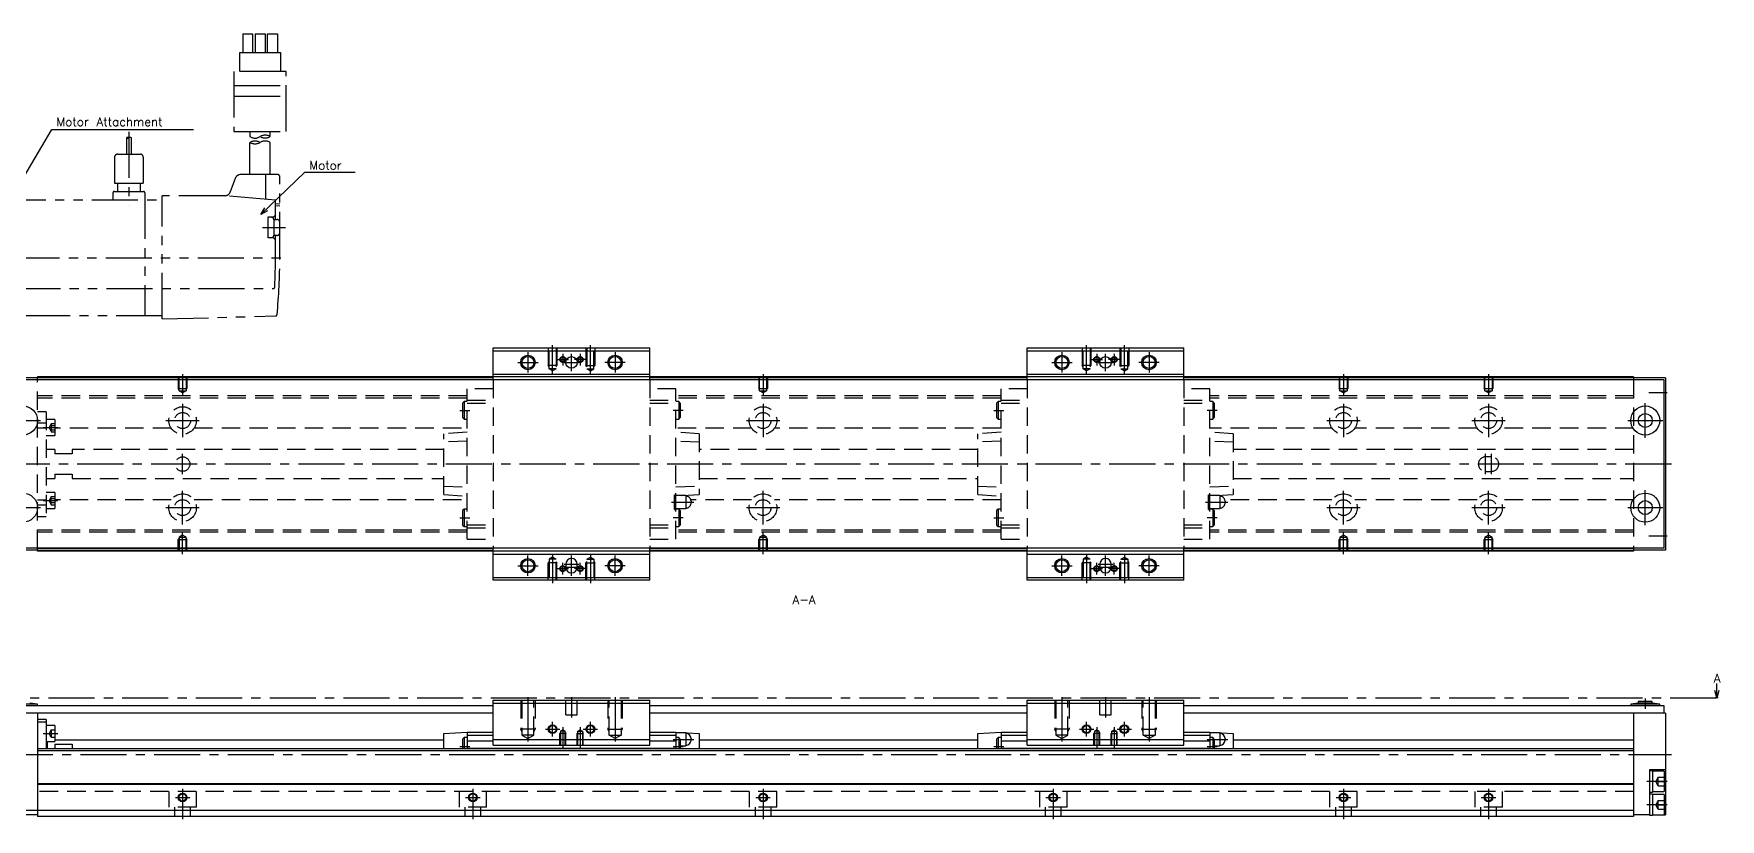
# Model space of a CAD drawing. Extents: x -2 to 875, y -8 to 279.
# Drawn here: x 293 to 875, y 9 to 279 of the extents above; entities that cross this region are included whole.
import ezdxf

# ---------------------------------------------------------------- set-up
doc = ezdxf.new("R2010")
doc.units = 0
doc.header["$LTSCALE"] = 0.5
for name, pattern in [('CENTER', [50.8, 31.75, -6.35, 6.35, -6.35]), ('DASHED', [19.05, 12.7, -6.35]), ('PHANTOM', [63.5, 31.75, -6.35, 6.35, -6.35, 6.35, -6.35])]:
    doc.linetypes.add(name, pattern=pattern)
for name, color, linetype in [('MSM_CENTER', 1, 'CENTER'), ('MSM_CONTINUOUS', 7, 'CONTINUOUS'), ('MSM_DASHED', 4, 'DASHED'), ('MSM_IMAGINARY', 6, 'PHANTOM'), ('MSM_NARROW', 5, 'CONTINUOUS'), ('MSM_PART_NUMBER', 7, 'CONTINUOUS')]:
    doc.layers.add(name, color=color, linetype=linetype)
doc.styles.get("Standard").update_dxf_attribs({"font": 'txt.shx', "height": 3, "bigfont": 'bigfont.shx'})

msp = doc.modelspace()

# ---------------------------------------------------------------- linework, layer by layer
at = {"layer": 'MSM_CENTER'}
for p, q in [((463.76, 169.8), (463.76, 162.8)), ((472.26, 162.39), (472.26, 172.3)), ((475.76, 169.3), (475.76, 165.3)), ((478.76, 163.3), (478.76, 169.3)), ((481.76, 169.3), (481.76, 165.3)), ((485.26, 162.39), (485.26, 172.3)), ((493.76, 169.8), (493.76, 162.8)), ((647.76, 169.8), (647.76, 162.8)), ((656.26, 162.39), (656.26, 172.3)), ((659.76, 169.3), (659.76, 165.3)), ((662.76, 163.3), (662.76, 169.3)), ((665.76, 169.3), (665.76, 165.3)), ((669.26, 162.39), (669.26, 172.3)), ((677.76, 169.8), (677.76, 162.8)), ((460.26, 166.3), (467.26, 166.3)), ((473.76, 167.3), (477.76, 167.3)), ((476.26, 166.3), (481.26, 166.3)), ((483.76, 167.3), (479.76, 167.3)), ((497.26, 166.3), (490.26, 166.3)), ((644.26, 166.3), (651.26, 166.3)), ((657.76, 167.3), (661.76, 167.3)), ((660.26, 166.3), (665.26, 166.3)), ((667.76, 167.3), (663.76, 167.3)), ((681.26, 166.3), (674.26, 166.3)), ((344.76, 162.3), (344.76, 154.79)), ((544.76, 162.3), (544.76, 154.79)), ((744.76, 162.3), (744.76, 154.79)), ((794.76, 162.3), (794.76, 154.79)), ((344.76, 152.05), (344.76, 140.55)), ((544.76, 152.05), (544.76, 140.55)), ((744.76, 152.05), (744.76, 140.55)), ((794.76, 152.05), (794.76, 140.55)), ((848.76, 140.3), (848.76, 152.3)), ((850.01, 156), (856.26, 156)), ((283.76, 146.3), (295.76, 146.3)), ((339.01, 146.3), (350.51, 146.3)), ((440.26, 149.8), (443.76, 149.8)), ((517.26, 149.8), (513.76, 149.8)), ((539.01, 146.3), (550.51, 146.3)), ((624.26, 149.8), (627.76, 149.8)), ((701.26, 149.8), (697.76, 149.8)), ((739.01, 146.3), (750.51, 146.3)), ((789.01, 146.3), (800.51, 146.3)), ((842.76, 146.3), (854.76, 146.3)), ((296.76, 143.85), (301.76, 143.85)), ((344.76, 127.8), (344.76, 134.8)), ((793.76, 127.8), (793.76, 134.8)), ((795.76, 127.8), (795.76, 134.8)), ((857.76, 131.3), (256.26, 131.3)), ((344.76, 110.55), (344.76, 122.05)), ((544.76, 110.55), (544.76, 122.05)), ((744.76, 110.55), (744.76, 122.05)), ((794.76, 110.55), (794.76, 122.05)), ((848.76, 110.3), (848.76, 122.3)), ((283.76, 116.3), (295.76, 116.3)), ((296.76, 118.74), (301.76, 118.74)), ((339.01, 116.3), (350.51, 116.3)), ((513.26, 118.2), (520.96, 118.2)), ((539.01, 116.3), (550.51, 116.3)), ((697.26, 118.2), (704.96, 118.2)), ((739.01, 116.3), (750.51, 116.3)), ((789.01, 116.3), (800.51, 116.3)), ((842.76, 116.3), (854.76, 116.3)), ((440.26, 112.8), (443.76, 112.8)), ((517.26, 112.8), (513.76, 112.8)), ((624.26, 112.8), (627.76, 112.8)), ((701.26, 112.8), (697.76, 112.8)), ((344.76, 100.3), (344.76, 107.81)), ((544.76, 100.3), (544.76, 107.81)), ((744.76, 100.3), (744.76, 107.81)), ((794.76, 100.3), (794.76, 107.81)), ((850.01, 106.6), (856.26, 106.6)), ((463.76, 92.8), (463.76, 99.8)), ((472.26, 100.21), (472.26, 90.3)), ((478.76, 92.8), (478.76, 99.8)), ((485.26, 100.21), (485.26, 90.3)), ((493.76, 92.8), (493.76, 99.8)), ((647.76, 92.8), (647.76, 99.8)), ((656.26, 100.21), (656.26, 90.3)), ((662.76, 92.8), (662.76, 99.8)), ((669.26, 100.21), (669.26, 90.3)), ((677.76, 92.8), (677.76, 99.8)), ((460.26, 96.3), (467.26, 96.3)), ((473.76, 95.3), (477.76, 95.3)), ((475.76, 93.3), (475.76, 97.3)), ((476.26, 96.8), (481.26, 96.8)), ((476.26, 95.8), (481.26, 95.8)), ((483.76, 95.3), (479.76, 95.3)), ((481.76, 93.3), (481.76, 97.3)), ((497.26, 96.3), (490.26, 96.3)), ((644.26, 96.3), (651.26, 96.3)), ((657.76, 95.3), (661.76, 95.3)), ((659.76, 93.3), (659.76, 97.3)), ((660.26, 96.8), (665.26, 96.8)), ((660.26, 95.8), (665.26, 95.8)), ((667.76, 95.3), (663.76, 95.3)), ((665.76, 93.3), (665.76, 97.3)), ((681.26, 96.3), (674.26, 96.3)), ((247.76, 50.8), (873.42, 50.8)), ((463.76, 51), (463.76, 35.81)), ((478.76, 51), (478.76, 44)), ((493.76, 51), (493.76, 35.81)), ((647.76, 51), (647.76, 35.81)), ((662.76, 51), (662.76, 44)), ((677.76, 51), (677.76, 35.81)), ((848.76, 50.6), (848.76, 47)), ((472.26, 37.5), (472.26, 42.5)), ((475.76, 40.76), (475.76, 33.5)), ((481.76, 40.76), (481.76, 33.5)), ((485.26, 37.5), (485.26, 42.5)), ((656.26, 37.5), (656.26, 42.5)), ((659.76, 40.76), (659.76, 33.5)), ((665.76, 40.76), (665.76, 33.5)), ((669.26, 37.5), (669.26, 42.5)), ((296.76, 38.55), (301.76, 38.55)), ((469.76, 40), (474.76, 40)), ((482.76, 40), (487.76, 40)), ((513.76, 36.5), (520.96, 36.5)), ((653.76, 40), (658.76, 40)), ((666.76, 40), (671.76, 40)), ((697.76, 36.5), (704.96, 36.5)), ((258.76, 31.3), (857.76, 31.3)), ((440.26, 34.1), (443.76, 34.1)), ((513.76, 34.1), (517.26, 34.1)), ((624.26, 34.1), (627.76, 34.1)), ((697.76, 34.1), (701.26, 34.1)), ((344.76, 19.5), (344.76, 9)), ((444.76, 19.5), (444.76, 9)), ((544.76, 19.5), (544.76, 9)), ((644.76, 19.5), (644.76, 9)), ((744.76, 19.5), (744.76, 9)), ((794.76, 19.5), (794.76, 9)), ((856.26, 22), (849.26, 22)), ((342.26, 16.5), (347.26, 16.5)), ((442.26, 16.5), (447.26, 16.5)), ((542.26, 16.5), (547.26, 16.5)), ((642.26, 16.5), (647.26, 16.5)), ((742.26, 16.5), (747.26, 16.5)), ((792.26, 16.5), (797.26, 16.5)), ((856.26, 14), (849.26, 14))]:
    msp.add_line(p, q, dxfattribs=at)
at = {"layer": 'MSM_CONTINUOUS'}
for p, q in [((451.76, 171.3), (505.76, 171.3)), ((451.76, 160.3), (451.76, 171.3)), ((451.76, 170.3), (505.76, 170.3)), ((505.76, 160.3), (505.76, 171.3)), ((635.76, 171.3), (689.76, 171.3)), ((635.76, 160.3), (635.76, 171.3)), ((635.76, 170.3), (689.76, 170.3)), ((689.76, 160.3), (689.76, 171.3)), ((294.76, 161), (279.76, 161)), ((855.26, 160.3), (283.26, 160.3)), ((294.76, 160.3), (294.76, 161.3)), ((844.76, 161.3), (294.76, 161.3)), ((451.76, 161.1), (294.76, 161.1)), ((451.76, 160.4), (294.76, 160.4)), ((451.76, 162.3), (505.76, 162.3)), ((635.76, 161.1), (505.76, 161.1)), ((635.76, 160.4), (505.76, 160.4)), ((635.76, 162.3), (689.76, 162.3)), ((844.76, 161.1), (689.76, 161.1)), ((844.76, 160.4), (689.76, 160.4)), ((844.76, 161.3), (844.76, 160.3)), ((855.76, 161), (844.76, 161)), ((855.26, 102.3), (855.26, 160.3)), ((855.76, 161), (855.76, 101.6)), ((294.76, 101.6), (279.76, 101.6)), ((855.26, 102.3), (283.26, 102.3)), ((294.76, 101.3), (294.76, 102.3)), ((451.76, 102.2), (294.76, 102.2)), ((451.76, 101.5), (294.76, 101.5)), ((844.76, 101.3), (294.76, 101.3)), ((451.76, 91.3), (451.76, 102.3)), ((451.76, 100.3), (505.76, 100.3)), ((505.76, 91.3), (505.76, 102.3)), ((635.76, 102.2), (505.76, 102.2)), ((635.76, 101.5), (505.76, 101.5)), ((635.76, 91.3), (635.76, 102.3)), ((635.76, 100.3), (689.76, 100.3)), ((689.76, 91.3), (689.76, 102.3)), ((844.76, 102.2), (689.76, 102.2)), ((844.76, 101.5), (689.76, 101.5)), ((844.76, 102.3), (844.76, 101.3)), ((855.76, 101.6), (844.76, 101.6)), ((476.76, 96.8), (476.76, 95.8)), ((480.76, 95.8), (480.76, 96.8)), ((660.76, 96.8), (660.76, 95.8)), ((664.76, 95.8), (664.76, 96.8)), ((451.76, 92.3), (505.76, 92.3)), ((505.76, 91.3), (451.76, 91.3)), ((635.76, 92.3), (689.76, 92.3)), ((689.76, 91.3), (635.76, 91.3)), ((873.42, 50.8), (872.75, 53.3)), ((873.42, 50.8), (873.42, 55.8)), ((874.09, 53.3), (873.42, 50.8)), ((451.76, 48), (283.26, 48)), ((294.76, 48.6), (284.76, 48.6)), ((294.76, 48.6), (292.16, 49)), ((294.76, 48), (294.76, 48.6)), ((451.76, 34.5), (451.76, 50)), ((451.76, 50), (505.76, 50)), ((451.76, 49), (505.76, 49)), ((505.76, 34.5), (505.76, 50)), ((635.76, 48), (505.76, 48)), ((635.76, 34.5), (635.76, 50)), ((635.76, 50), (689.76, 50)), ((635.76, 49), (689.76, 49)), ((689.76, 34.5), (689.76, 50)), ((855.26, 48), (689.76, 48)), ((846.36, 49), (843.76, 48.6)), ((843.76, 48.6), (843.76, 48)), ((853.76, 48.6), (843.76, 48.6)), ((846.36, 49.6), (846.36, 49)), ((851.16, 49.6), (846.36, 49.6)), ((851.16, 49), (846.36, 49)), ((851.16, 49), (851.16, 49.6)), ((853.76, 48.6), (851.16, 49)), ((853.76, 48), (853.76, 48.6)), ((855.26, 45.5), (855.26, 48)), ((873.92, 50.8), (872.92, 50.8)), ((451.76, 45.5), (282.76, 45.5)), ((294.76, 45.5), (294.76, 10)), ((297.76, 43.3), (294.76, 43.3)), ((297.76, 42.45), (294.76, 42.45)), ((297.76, 43.3), (297.76, 33.2)), ((300.76, 41.3), (297.76, 41.3)), ((300.76, 41.3), (300.76, 35.8)), ((635.76, 45.5), (505.76, 45.5)), ((855.76, 45.5), (689.76, 45.5)), ((844.76, 45.5), (844.76, 10)), ((855.76, 45.5), (855.76, 10.5)), ((297.76, 35.8), (300.76, 35.8)), ((298.26, 33.2), (298.26, 35.8)), ((300.76, 36.3), (434.76, 36.3)), ((300.76, 34.87), (306.76, 34.87)), ((300.76, 34.87), (300.76, 33.2)), ((306.76, 34.87), (306.76, 33.2)), ((434.76, 38.5), (442.76, 39)), ((434.76, 33.2), (434.76, 38.5)), ((441.76, 37.1), (441.26, 36.6)), ((441.26, 36.6), (441.26, 33.2)), ((442.76, 37.1), (441.76, 37.1)), ((441.76, 37.1), (441.76, 33.2)), ((442.76, 39), (451.76, 39)), ((442.76, 39), (442.76, 33.2)), ((442.76, 38), (451.76, 38)), ((442.76, 36), (451.76, 36)), ((451.76, 36.5), (505.76, 36.5)), ((505.76, 39), (514.76, 39)), ((505.76, 38), (514.76, 38)), ((505.76, 36), (514.76, 36)), ((514.76, 39), (522.76, 38.5)), ((514.76, 39), (514.76, 33.2)), ((518.21, 38.75), (514.76, 38.75)), ((515.76, 37.1), (514.76, 37.1)), ((516.26, 36.6), (515.76, 37.1)), ((515.76, 37.1), (515.76, 33.2)), ((516.26, 36.6), (516.26, 33.2)), ((518.21, 38.75), (518.21, 34.25)), ((519.96, 36.8), (519.96, 36.2)), ((522.76, 38.5), (522.76, 33.2)), ((522.76, 36.3), (618.76, 36.3)), ((618.76, 38.5), (626.76, 39)), ((618.76, 33.2), (618.76, 38.5)), ((625.76, 37.1), (625.26, 36.6)), ((625.26, 36.6), (625.26, 33.2)), ((626.76, 37.1), (625.76, 37.1)), ((625.76, 37.1), (625.76, 33.2)), ((626.76, 39), (635.76, 39)), ((626.76, 39), (626.76, 33.2)), ((626.76, 38), (635.76, 38)), ((626.76, 36), (635.76, 36)), ((635.76, 36.5), (689.76, 36.5)), ((689.76, 39), (698.76, 39)), ((689.76, 38), (698.76, 38)), ((689.76, 36), (698.76, 36)), ((698.76, 39), (706.76, 38.5)), ((698.76, 39), (698.76, 33.2)), ((702.21, 38.75), (698.76, 38.75)), ((699.76, 37.1), (698.76, 37.1)), ((700.26, 36.6), (699.76, 37.1)), ((699.76, 37.1), (699.76, 33.2)), ((700.26, 36.6), (700.26, 33.2)), ((702.21, 38.75), (702.21, 34.25)), ((703.96, 36.8), (703.96, 36.2)), ((706.76, 38.5), (706.76, 33.2)), ((706.76, 36.3), (844.76, 36.3)), ((844.76, 33.2), (294.76, 33.2)), ((844.76, 32.5), (294.76, 32.5)), ((442.76, 33.5), (514.76, 33.5)), ((451.76, 34.5), (505.76, 34.5)), ((516.26, 34.25), (518.21, 34.25)), ((626.76, 33.5), (698.76, 33.5)), ((635.76, 34.5), (689.76, 34.5)), ((700.26, 34.25), (702.21, 34.25)), ((855.76, 26), (850.26, 26)), ((850.26, 26), (850.26, 10.35)), ((851.26, 25.65), (850.26, 25.65)), ((851.26, 25.65), (851.26, 18.35)), ((855.26, 25.5), (851.26, 25.5)), ((855.26, 25.5), (855.26, 18.5)), ((844.76, 21.2), (294.76, 21.2)), ((844.76, 21), (294.76, 21)), ((850.26, 18.35), (851.26, 18.35)), ((851.26, 17.65), (850.26, 17.65)), ((851.26, 18.5), (855.26, 18.5)), ((851.26, 17.65), (851.26, 10.35)), ((855.26, 17.5), (851.26, 17.5)), ((855.26, 17.5), (855.26, 10.5)), ((844.76, 12), (285.26, 12)), ((294.76, 10.5), (285.26, 10.5)), ((844.76, 10), (294.76, 10)), ((850.26, 10.5), (844.76, 10.5)), ((850.26, 10.35), (851.26, 10.35)), ((851.26, 10.5), (855.76, 10.5))]:
    msp.add_line(p, q, dxfattribs=at)
for centre, radius in [((463.76, 166.3), 2.07), ((478.76, 166.3), 2), ((493.76, 166.3), 2.07), ((647.76, 166.3), 2.07), ((662.76, 166.3), 2), ((677.76, 166.3), 2.07), ((289.76, 146.3), 5), ((848.76, 146.3), 5), ((848.76, 146.3), 2.4), ((289.76, 116.3), 5), ((848.76, 116.3), 5), ((848.76, 116.3), 2.4), ((463.76, 96.3), 2.07), ((493.76, 96.3), 2.07), ((647.76, 96.3), 2.07), ((677.76, 96.3), 2.07), ((472.26, 40), 1.23), ((485.26, 40), 1.23), ((656.26, 40), 1.23), ((669.26, 40), 1.23), ((344.76, 16.5), 1.23), ((444.76, 16.5), 1.23), ((544.76, 16.5), 1.23), ((644.76, 16.5), 1.23), ((744.76, 16.5), 1.23), ((794.76, 16.5), 1.23)]:
    msp.add_circle(centre, radius, dxfattribs=at)
for centre, radius, start, end in [((478.76, 96.8), 2, 0, 180), ((662.76, 96.8), 2, 0, 180), ((478.76, 95.8), 2, 180, 0), ((662.76, 95.8), 2, 180, 0), ((518.21, 36.8), 1.75, 0, 90), ((518.21, 36.2), 1.75, 270, 0), ((702.21, 36.8), 1.75, 0, 90), ((702.21, 36.2), 1.75, 270, 0)]:
    msp.add_arc(centre, radius, start, end, dxfattribs=at)
at = {"layer": 'MSM_DASHED'}
for p, q in [((470.76, 171.3), (470.76, 165.3)), ((471.03, 164.1), (471.03, 171.3)), ((473.49, 171.3), (473.49, 164.1)), ((473.76, 171.3), (473.76, 165.3)), ((483.76, 171.3), (483.76, 165.3)), ((484.03, 171.3), (484.03, 164.1)), ((486.49, 164.1), (486.49, 171.3)), ((486.76, 171.3), (486.76, 165.3)), ((654.76, 171.3), (654.76, 165.3)), ((655.03, 164.1), (655.03, 171.3)), ((657.49, 171.3), (657.49, 164.1)), ((657.76, 171.3), (657.76, 165.3)), ((667.76, 171.3), (667.76, 165.3)), ((668.03, 171.3), (668.03, 164.1)), ((670.49, 164.1), (670.49, 171.3)), ((670.76, 171.3), (670.76, 165.3)), ((473.76, 165.3), (470.76, 165.3)), ((471.03, 164.83), (470.76, 165.3)), ((473.49, 164.1), (471.03, 164.1)), ((472.26, 163.39), (471.03, 164.1)), ((473.49, 164.1), (472.26, 163.39)), ((473.49, 164.83), (473.76, 165.3)), ((483.76, 165.3), (486.76, 165.3)), ((484.03, 164.83), (483.76, 165.3)), ((484.03, 164.1), (486.49, 164.1)), ((484.03, 164.1), (485.26, 163.39)), ((485.26, 163.39), (486.49, 164.1)), ((486.49, 164.83), (486.76, 165.3)), ((657.76, 165.3), (654.76, 165.3)), ((655.03, 164.83), (654.76, 165.3)), ((657.49, 164.1), (655.03, 164.1)), ((656.26, 163.39), (655.03, 164.1)), ((657.49, 164.1), (656.26, 163.39)), ((657.49, 164.83), (657.76, 165.3)), ((667.76, 165.3), (670.76, 165.3)), ((668.03, 164.83), (667.76, 165.3)), ((668.03, 164.1), (670.49, 164.1)), ((668.03, 164.1), (669.26, 163.39)), ((669.26, 163.39), (670.49, 164.1)), ((670.49, 164.83), (670.76, 165.3)), ((294.76, 102.3), (294.76, 160.3)), ((343.26, 161.3), (343.26, 157.3)), ((343.53, 156.83), (343.26, 157.3)), ((343.26, 157.3), (346.26, 157.3)), ((343.53, 156.5), (343.53, 161.3)), ((345.99, 161.3), (345.99, 156.5)), ((345.99, 156.83), (346.26, 157.3)), ((346.26, 161.3), (346.26, 157.3)), ((451.76, 157.2), (442.76, 157.2)), ((442.76, 105.4), (442.76, 157.2)), ((451.76, 160.3), (451.76, 102.3)), ((505.76, 160.3), (505.76, 102.3)), ((514.76, 157.2), (505.76, 157.2)), ((514.76, 105.4), (514.76, 157.2)), ((543.26, 161.3), (543.26, 157.3)), ((543.53, 156.83), (543.26, 157.3)), ((543.26, 157.3), (546.26, 157.3)), ((543.53, 156.5), (543.53, 161.3)), ((545.99, 161.3), (545.99, 156.5)), ((545.99, 156.83), (546.26, 157.3)), ((546.26, 161.3), (546.26, 157.3)), ((635.76, 157.2), (626.76, 157.2)), ((626.76, 105.4), (626.76, 157.2)), ((635.76, 160.3), (635.76, 102.3)), ((689.76, 160.3), (689.76, 102.3)), ((698.76, 157.2), (689.76, 157.2)), ((698.76, 105.4), (698.76, 157.2)), ((743.26, 161.3), (743.26, 157.3)), ((743.53, 156.83), (743.26, 157.3)), ((743.26, 157.3), (746.26, 157.3)), ((743.53, 156.5), (743.53, 161.3)), ((745.99, 161.3), (745.99, 156.5)), ((745.99, 156.83), (746.26, 157.3)), ((746.26, 161.3), (746.26, 157.3)), ((793.26, 161.3), (793.26, 157.3)), ((793.53, 156.83), (793.26, 157.3)), ((793.26, 157.3), (796.26, 157.3)), ((793.53, 156.5), (793.53, 161.3)), ((795.99, 161.3), (795.99, 156.5)), ((795.99, 156.83), (796.26, 157.3)), ((796.26, 161.3), (796.26, 157.3)), ((844.76, 160.3), (844.76, 102.3)), ((442.76, 154.75), (294.76, 154.75)), ((442.76, 154.05), (294.76, 154.05)), ((343.53, 156.5), (345.99, 156.5)), ((344.76, 155.79), (343.53, 156.5)), ((345.99, 156.5), (344.76, 155.79)), ((441.76, 152.8), (441.26, 152.3)), ((441.26, 152.3), (441.26, 147.3)), ((441.76, 152.8), (441.76, 146.8)), ((442.76, 152.8), (441.76, 152.8)), ((442.76, 153.25), (451.76, 153.25)), ((442.76, 152.25), (451.76, 152.25)), ((505.76, 153.25), (514.76, 153.25)), ((505.76, 152.25), (514.76, 152.25)), ((626.76, 154.75), (514.76, 154.75)), ((626.76, 154.05), (514.76, 154.05)), ((515.76, 152.8), (514.76, 152.8)), ((515.76, 152.8), (515.76, 146.8)), ((516.26, 152.3), (515.76, 152.8)), ((516.26, 152.3), (516.26, 147.3)), ((543.53, 156.5), (545.99, 156.5)), ((544.76, 155.79), (543.53, 156.5)), ((545.99, 156.5), (544.76, 155.79)), ((625.76, 152.8), (625.26, 152.3)), ((625.26, 152.3), (625.26, 147.3)), ((625.76, 152.8), (625.76, 146.8)), ((626.76, 152.8), (625.76, 152.8)), ((626.76, 153.25), (635.76, 153.25)), ((626.76, 152.25), (635.76, 152.25)), ((689.76, 153.25), (698.76, 153.25)), ((689.76, 152.25), (698.76, 152.25)), ((844.76, 154.75), (698.76, 154.75)), ((844.76, 154.05), (698.76, 154.05)), ((699.76, 152.8), (698.76, 152.8)), ((699.76, 152.8), (699.76, 146.8)), ((700.26, 152.3), (699.76, 152.8)), ((700.26, 152.3), (700.26, 147.3)), ((743.53, 156.5), (745.99, 156.5)), ((744.76, 155.79), (743.53, 156.5)), ((745.99, 156.5), (744.76, 155.79)), ((793.53, 156.5), (795.99, 156.5)), ((794.76, 155.79), (793.53, 156.5)), ((795.99, 156.5), (794.76, 155.79)), ((297.76, 149.3), (294.76, 149.3)), ((297.76, 145.43), (294.76, 145.43)), ((297.76, 149.3), (297.76, 113.3)), ((300.76, 146.6), (297.76, 146.6)), ((299.46, 145.3), (300.76, 145.3)), ((299.46, 145.3), (299.46, 142.41)), ((300.76, 146.6), (300.76, 141.1)), ((441.26, 147.3), (441.76, 146.8)), ((441.76, 146.8), (442.76, 146.8)), ((514.76, 146.8), (515.76, 146.8)), ((515.76, 146.8), (516.26, 147.3)), ((625.26, 147.3), (625.76, 146.8)), ((625.76, 146.8), (626.76, 146.8)), ((698.76, 146.8), (699.76, 146.8)), ((699.76, 146.8), (700.26, 147.3)), ((297.76, 143.68), (294.76, 143.68)), ((297.76, 141.1), (300.76, 141.1)), ((299.46, 145.1), (298.74, 143.85)), ((299.46, 142.6), (298.74, 143.85)), ((299.46, 144.58), (300.76, 144.58)), ((299.46, 143.13), (300.76, 143.13)), ((299.46, 142.41), (300.76, 142.41)), ((340.81, 143.66), (300.76, 143.66)), ((440.81, 143.66), (348.71, 143.66)), ((442.76, 142.3), (434.76, 141.77)), ((434.76, 120.83), (434.76, 141.77)), ((540.81, 143.66), (514.76, 143.66)), ((522.76, 141.77), (514.76, 142.3)), ((522.76, 141.77), (522.76, 120.83)), ((626.76, 143.66), (548.71, 143.66)), ((626.76, 142.3), (618.76, 141.77)), ((618.76, 120.83), (618.76, 141.77)), ((740.81, 143.66), (698.76, 143.66)), ((706.76, 141.77), (698.76, 142.3)), ((706.76, 141.77), (706.76, 120.83)), ((790.81, 143.66), (748.71, 143.66)), ((844.76, 143.66), (798.71, 143.66)), ((300.76, 136.3), (297.76, 136.3)), ((300.76, 136.3), (300.76, 134.8)), ((306.76, 134.8), (300.76, 134.8)), ((306.76, 136.3), (306.76, 134.8)), ((434.76, 136.3), (306.76, 136.3)), ((442.76, 139.16), (434.76, 138.9)), ((522.76, 138.9), (514.76, 139.16)), ((618.76, 136.3), (522.76, 136.3)), ((626.76, 139.16), (618.76, 138.9)), ((706.76, 138.9), (698.76, 139.16)), ((844.76, 136.3), (706.76, 136.3)), ((795.76, 133.8), (793.76, 133.8)), ((793.76, 128.8), (795.76, 128.8)), ((297.76, 126.3), (300.76, 126.3)), ((300.76, 127.8), (306.76, 127.8)), ((300.76, 127.8), (300.76, 126.3)), ((306.76, 127.8), (306.76, 126.3)), ((306.76, 126.3), (434.76, 126.3)), ((434.76, 123.7), (442.76, 123.44)), ((514.76, 123.44), (522.76, 123.7)), ((522.76, 126.3), (618.76, 126.3)), ((618.76, 123.7), (626.76, 123.44)), ((698.76, 123.44), (706.76, 123.7)), ((706.76, 126.3), (844.76, 126.3)), ((297.76, 118.92), (294.76, 118.92)), ((297.76, 117.17), (294.76, 117.17)), ((300.76, 121.49), (297.76, 121.49)), ((299.46, 119.99), (298.74, 118.74)), ((299.46, 117.49), (298.74, 118.74)), ((299.46, 120.19), (300.76, 120.19)), ((299.46, 117.3), (299.46, 120.19)), ((299.46, 119.47), (300.76, 119.47)), ((299.46, 118.02), (300.76, 118.02)), ((299.46, 117.3), (300.76, 117.3)), ((300.76, 121.49), (300.76, 115.99)), ((340.81, 118.94), (300.76, 118.94)), ((440.81, 118.94), (348.71, 118.94)), ((434.76, 120.83), (442.76, 120.3)), ((514.26, 120.7), (514.76, 120.7)), ((514.26, 115.7), (514.26, 120.7)), ((514.76, 119.7), (514.26, 119.7)), ((514.26, 116.7), (514.76, 116.7)), ((518.21, 120.45), (514.76, 120.45)), ((517.02, 120.45), (522.76, 120.83)), ((518.21, 120.45), (518.21, 115.95)), ((540.81, 118.94), (519.9, 118.94)), ((519.96, 118.5), (519.96, 117.9)), ((626.76, 118.94), (548.71, 118.94)), ((618.76, 120.83), (626.76, 120.3)), ((698.26, 120.7), (698.76, 120.7)), ((698.26, 115.7), (698.26, 120.7)), ((698.76, 119.7), (698.26, 119.7)), ((698.26, 116.7), (698.76, 116.7)), ((702.21, 120.45), (698.76, 120.45)), ((701.02, 120.45), (706.76, 120.83)), ((702.21, 120.45), (702.21, 115.95)), ((740.81, 118.94), (703.9, 118.94)), ((703.96, 118.5), (703.96, 117.9)), ((790.81, 118.94), (748.71, 118.94)), ((844.76, 118.94), (798.71, 118.94)), ((294.76, 113.3), (297.76, 113.3)), ((297.76, 115.99), (300.76, 115.99)), ((441.76, 115.8), (441.26, 115.3)), ((441.26, 115.3), (441.26, 110.3)), ((442.76, 115.8), (441.76, 115.8)), ((441.76, 115.8), (441.76, 109.8)), ((514.26, 115.7), (514.76, 115.7)), ((514.76, 115.95), (518.21, 115.95)), ((515.76, 115.8), (514.76, 115.8)), ((516.26, 115.3), (515.76, 115.8)), ((515.76, 115.8), (515.76, 109.8)), ((516.26, 115.3), (516.26, 110.3)), ((625.76, 115.8), (625.26, 115.3)), ((625.26, 115.3), (625.26, 110.3)), ((626.76, 115.8), (625.76, 115.8)), ((625.76, 115.8), (625.76, 109.8)), ((698.26, 115.7), (698.76, 115.7)), ((698.76, 115.95), (702.21, 115.95)), ((699.76, 115.8), (698.76, 115.8)), ((700.26, 115.3), (699.76, 115.8)), ((699.76, 115.8), (699.76, 109.8)), ((700.26, 115.3), (700.26, 110.3)), ((442.76, 108.55), (294.76, 108.55)), ((442.76, 107.85), (294.76, 107.85)), ((343.53, 105.77), (343.26, 105.3)), ((343.26, 101.3), (343.26, 105.3)), ((343.26, 105.3), (346.26, 105.3)), ((344.76, 106.81), (343.53, 106.1)), ((343.53, 106.1), (343.53, 101.3)), ((343.53, 106.1), (345.99, 106.1)), ((345.99, 106.1), (344.76, 106.81)), ((345.99, 101.3), (345.99, 106.1)), ((345.99, 105.77), (346.26, 105.3)), ((346.26, 101.3), (346.26, 105.3)), ((441.26, 110.3), (441.76, 109.8)), ((441.76, 109.8), (442.76, 109.8)), ((442.76, 110.35), (451.76, 110.35)), ((442.76, 109.35), (451.76, 109.35)), ((442.76, 105.4), (451.76, 105.4)), ((505.76, 110.35), (514.76, 110.35)), ((505.76, 109.35), (514.76, 109.35)), ((505.76, 105.4), (514.76, 105.4)), ((514.76, 109.8), (515.76, 109.8)), ((626.76, 108.55), (514.76, 108.55)), ((626.76, 107.85), (514.76, 107.85)), ((515.76, 109.8), (516.26, 110.3)), ((543.53, 105.77), (543.26, 105.3)), ((543.26, 101.3), (543.26, 105.3)), ((543.26, 105.3), (546.26, 105.3)), ((544.76, 106.81), (543.53, 106.1)), ((543.53, 106.1), (543.53, 101.3)), ((543.53, 106.1), (545.99, 106.1)), ((545.99, 106.1), (544.76, 106.81)), ((545.99, 101.3), (545.99, 106.1)), ((545.99, 105.77), (546.26, 105.3)), ((546.26, 101.3), (546.26, 105.3)), ((625.26, 110.3), (625.76, 109.8)), ((625.76, 109.8), (626.76, 109.8)), ((626.76, 110.35), (635.76, 110.35)), ((626.76, 109.35), (635.76, 109.35)), ((626.76, 105.4), (635.76, 105.4)), ((689.76, 110.35), (698.76, 110.35)), ((689.76, 109.35), (698.76, 109.35)), ((689.76, 105.4), (698.76, 105.4)), ((698.76, 109.8), (699.76, 109.8)), ((844.76, 108.55), (698.76, 108.55)), ((844.76, 107.85), (698.76, 107.85)), ((699.76, 109.8), (700.26, 110.3)), ((743.53, 105.77), (743.26, 105.3)), ((743.26, 101.3), (743.26, 105.3)), ((743.26, 105.3), (746.26, 105.3)), ((744.76, 106.81), (743.53, 106.1)), ((743.53, 106.1), (743.53, 101.3)), ((743.53, 106.1), (745.99, 106.1)), ((745.99, 106.1), (744.76, 106.81)), ((745.99, 101.3), (745.99, 106.1)), ((745.99, 105.77), (746.26, 105.3)), ((746.26, 101.3), (746.26, 105.3)), ((793.53, 105.77), (793.26, 105.3)), ((793.26, 101.3), (793.26, 105.3)), ((793.26, 105.3), (796.26, 105.3)), ((794.76, 106.81), (793.53, 106.1)), ((793.53, 106.1), (793.53, 101.3)), ((793.53, 106.1), (795.99, 106.1)), ((795.99, 106.1), (794.76, 106.81)), ((795.99, 101.3), (795.99, 106.1)), ((795.99, 105.77), (796.26, 105.3)), ((796.26, 101.3), (796.26, 105.3)), ((472.26, 99.21), (471.03, 98.5)), ((473.49, 98.5), (472.26, 99.21)), ((484.03, 98.5), (485.26, 99.21)), ((485.26, 99.21), (486.49, 98.5)), ((656.26, 99.21), (655.03, 98.5)), ((657.49, 98.5), (656.26, 99.21)), ((668.03, 98.5), (669.26, 99.21)), ((669.26, 99.21), (670.49, 98.5)), ((471.03, 97.77), (470.76, 97.3)), ((473.76, 97.3), (470.76, 97.3)), ((470.76, 91.3), (470.76, 97.3)), ((471.03, 98.5), (471.03, 91.3)), ((473.49, 98.5), (471.03, 98.5)), ((473.49, 91.3), (473.49, 98.5)), ((473.49, 97.77), (473.76, 97.3)), ((473.76, 91.3), (473.76, 97.3)), ((484.03, 97.77), (483.76, 97.3)), ((483.76, 91.3), (483.76, 97.3)), ((483.76, 97.3), (486.76, 97.3)), ((484.03, 91.3), (484.03, 98.5)), ((484.03, 98.5), (486.49, 98.5)), ((486.49, 98.5), (486.49, 91.3)), ((486.49, 97.77), (486.76, 97.3)), ((486.76, 91.3), (486.76, 97.3)), ((655.03, 97.77), (654.76, 97.3)), ((657.76, 97.3), (654.76, 97.3)), ((654.76, 91.3), (654.76, 97.3)), ((655.03, 98.5), (655.03, 91.3)), ((657.49, 98.5), (655.03, 98.5)), ((657.49, 91.3), (657.49, 98.5)), ((657.49, 97.77), (657.76, 97.3)), ((657.76, 91.3), (657.76, 97.3)), ((668.03, 97.77), (667.76, 97.3)), ((667.76, 91.3), (667.76, 97.3)), ((667.76, 97.3), (670.76, 97.3)), ((668.03, 91.3), (668.03, 98.5)), ((668.03, 98.5), (670.49, 98.5)), ((670.49, 98.5), (670.49, 91.3)), ((670.49, 97.77), (670.76, 97.3)), ((670.76, 91.3), (670.76, 97.3)), ((461.26, 50), (461.26, 40)), ((461.69, 50), (461.69, 38)), ((465.83, 38), (465.83, 50)), ((466.26, 50), (466.26, 40)), ((476.76, 45), (476.76, 50)), ((480.76, 45), (480.76, 50)), ((491.26, 50), (491.26, 40)), ((491.69, 38), (491.69, 50)), ((495.83, 50), (495.83, 38)), ((496.26, 50), (496.26, 40)), ((645.26, 50), (645.26, 40)), ((645.69, 50), (645.69, 38)), ((649.83, 38), (649.83, 50)), ((650.26, 50), (650.26, 40)), ((660.76, 45), (660.76, 50)), ((664.76, 45), (664.76, 50)), ((675.26, 50), (675.26, 40)), ((675.69, 38), (675.69, 50)), ((679.83, 50), (679.83, 38)), ((680.26, 50), (680.26, 40)), ((476.76, 45), (480.76, 45)), ((660.76, 45), (664.76, 45)), ((299.46, 39.8), (298.74, 38.55)), ((299.46, 37.3), (298.74, 38.55)), ((299.46, 39.8), (300.76, 39.8)), ((299.46, 39.8), (299.46, 37.3)), ((299.46, 38.55), (300.76, 38.55)), ((299.46, 37.3), (300.76, 37.3)), ((466.26, 40), (461.26, 40)), ((461.69, 39.25), (461.26, 40)), ((465.83, 38), (461.69, 38)), ((461.69, 38), (463.76, 36.81)), ((463.76, 36.81), (465.83, 38)), ((465.83, 39.25), (466.26, 40)), ((474.98, 38.87), (474.76, 38.5)), ((476.76, 38.5), (474.76, 38.5)), ((474.76, 34.5), (474.76, 38.5)), ((475.76, 39.76), (474.98, 39.31)), ((476.54, 39.31), (474.98, 39.31)), ((474.98, 39.31), (474.98, 34.5)), ((476.54, 39.31), (475.76, 39.76)), ((476.54, 34.5), (476.54, 39.31)), ((476.54, 38.87), (476.76, 38.5)), ((476.76, 34.5), (476.76, 38.5)), ((480.98, 38.87), (480.76, 38.5)), ((480.76, 34.5), (480.76, 38.5)), ((480.76, 38.5), (482.76, 38.5)), ((480.98, 39.31), (481.76, 39.76)), ((480.98, 39.31), (482.54, 39.31)), ((480.98, 34.5), (480.98, 39.31)), ((481.76, 39.76), (482.54, 39.31)), ((482.54, 39.31), (482.54, 34.5)), ((482.54, 38.87), (482.76, 38.5)), ((482.76, 34.5), (482.76, 38.5)), ((491.26, 40), (496.26, 40)), ((491.69, 39.25), (491.26, 40)), ((491.69, 38), (495.83, 38)), ((493.76, 36.81), (491.69, 38)), ((495.83, 38), (493.76, 36.81)), ((495.83, 39.25), (496.26, 40)), ((650.26, 40), (645.26, 40)), ((645.69, 39.25), (645.26, 40)), ((649.83, 38), (645.69, 38)), ((645.69, 38), (647.76, 36.81)), ((647.76, 36.81), (649.83, 38)), ((649.83, 39.25), (650.26, 40)), ((658.98, 38.87), (658.76, 38.5)), ((660.76, 38.5), (658.76, 38.5)), ((658.76, 34.5), (658.76, 38.5)), ((659.76, 39.76), (658.98, 39.31)), ((660.54, 39.31), (658.98, 39.31)), ((658.98, 39.31), (658.98, 34.5)), ((660.54, 39.31), (659.76, 39.76)), ((660.54, 34.5), (660.54, 39.31)), ((660.54, 38.87), (660.76, 38.5)), ((660.76, 34.5), (660.76, 38.5)), ((664.98, 38.87), (664.76, 38.5)), ((664.76, 34.5), (664.76, 38.5)), ((664.76, 38.5), (666.76, 38.5)), ((664.98, 39.31), (665.76, 39.76)), ((664.98, 39.31), (666.54, 39.31)), ((664.98, 34.5), (664.98, 39.31)), ((665.76, 39.76), (666.54, 39.31)), ((666.54, 39.31), (666.54, 34.5)), ((666.54, 38.87), (666.76, 38.5)), ((666.76, 34.5), (666.76, 38.5)), ((675.26, 40), (680.26, 40)), ((675.69, 39.25), (675.26, 40)), ((675.69, 38), (679.83, 38)), ((677.76, 36.81), (675.69, 38)), ((679.83, 38), (677.76, 36.81)), ((679.83, 39.25), (680.26, 40)), ((853.26, 23.5), (852.4, 22)), ((853.26, 20.5), (853.26, 23.5)), ((853.26, 23.5), (855.26, 23.5)), ((844.76, 18.5), (294.76, 18.5)), ((340.01, 18.5), (340.01, 13.2)), ((349.51, 13.2), (349.51, 18.5)), ((440.01, 18.5), (440.01, 13.2)), ((449.51, 13.2), (449.51, 18.5)), ((540.01, 18.5), (540.01, 13.2)), ((549.51, 13.2), (549.51, 18.5)), ((640.01, 18.5), (640.01, 13.2)), ((649.51, 13.2), (649.51, 18.5)), ((740.01, 18.5), (740.01, 13.2)), ((749.51, 13.2), (749.51, 18.5)), ((790.01, 18.5), (790.01, 13.2)), ((799.51, 13.2), (799.51, 18.5)), ((853.26, 20.5), (852.4, 22)), ((853.26, 22), (855.26, 22)), ((853.26, 20.5), (855.26, 20.5)), ((349.51, 13.2), (340.01, 13.2)), ((342.01, 13.2), (342.01, 10)), ((347.51, 10), (347.51, 13.2)), ((449.51, 13.2), (440.01, 13.2)), ((442.01, 13.2), (442.01, 10)), ((447.51, 10), (447.51, 13.2)), ((549.51, 13.2), (540.01, 13.2)), ((542.01, 13.2), (542.01, 10)), ((547.51, 10), (547.51, 13.2)), ((649.51, 13.2), (640.01, 13.2)), ((642.01, 13.2), (642.01, 10)), ((647.51, 10), (647.51, 13.2)), ((749.51, 13.2), (740.01, 13.2)), ((742.01, 13.2), (742.01, 10)), ((747.51, 10), (747.51, 13.2)), ((799.51, 13.2), (790.01, 13.2)), ((792.01, 13.2), (792.01, 10)), ((797.51, 10), (797.51, 13.2)), ((853.26, 15.5), (852.4, 14)), ((853.26, 12.5), (852.4, 14)), ((853.26, 12.5), (853.26, 15.5)), ((853.26, 15.5), (855.26, 15.5)), ((853.26, 14), (855.26, 14)), ((853.26, 12.5), (855.26, 12.5))]:
    msp.add_line(p, q, dxfattribs=at)
for centre, radius in [((475.76, 167.3), 1), ((475.76, 167.3), 0.784), ((481.76, 167.3), 1), ((481.76, 167.3), 0.784), ((659.76, 167.3), 1), ((659.76, 167.3), 0.784), ((665.76, 167.3), 1), ((665.76, 167.3), 0.784), ((344.76, 146.3), 4.75), ((344.76, 146.3), 2.75), ((544.76, 146.3), 4.75), ((544.76, 146.3), 2.75), ((744.76, 146.3), 4.75), ((744.76, 146.3), 2.75), ((794.76, 146.3), 4.75), ((794.76, 146.3), 2.75), ((344.76, 131.3), 2.5), ((344.76, 116.3), 4.75), ((344.76, 116.3), 2.75), ((544.76, 116.3), 4.75), ((544.76, 116.3), 2.75), ((744.76, 116.3), 4.75), ((744.76, 116.3), 2.75), ((794.76, 116.3), 4.75), ((794.76, 116.3), 2.75), ((475.76, 95.3), 1), ((475.76, 95.3), 0.784), ((481.76, 95.3), 1), ((481.76, 95.3), 0.784), ((659.76, 95.3), 1), ((659.76, 95.3), 0.784), ((665.76, 95.3), 1), ((665.76, 95.3), 0.784)]:
    msp.add_circle(centre, radius, dxfattribs=at)
for centre, radius, start, end in [((793.76, 131.3), 2.5, 90, 270), ((795.76, 131.3), 2.5, 270, 90), ((518.21, 118.5), 1.75, 0, 90), ((518.21, 117.9), 1.75, 270, 0), ((702.21, 118.5), 1.75, 0, 90), ((702.21, 117.9), 1.75, 270, 0)]:
    msp.add_arc(centre, radius, start, end, dxfattribs=at)
at = {"layer": 'MSM_IMAGINARY'}
for p, q in [((365.46, 279.48), (365.46, 272.98)), ((365.46, 279.48), (368.86, 279.48)), ((368.86, 279.48), (368.86, 272.98)), ((369.76, 279.48), (373.16, 279.48)), ((369.76, 279.48), (369.76, 272.98)), ((373.16, 279.48), (373.16, 272.98)), ((374.06, 279.48), (377.46, 279.48)), ((374.06, 272.98), (374.06, 279.48)), ((377.46, 279.48), (377.46, 272.98)), ((364.46, 272.98), (378.46, 272.98)), ((364.46, 266.48), (364.46, 272.98)), ((378.46, 272.98), (378.46, 266.48)), ((380.46, 266.48), (362.46, 266.48)), ((362.46, 266.48), (362.46, 245.86)), ((362.46, 261.63), (380.46, 261.63)), ((380.46, 245.86), (380.46, 266.48)), ((362.46, 258.03), (380.46, 258.03)), ((326.26, 245.75), (326.26, 220.3)), ((362.46, 245.86), (380.46, 245.86)), ((367.96, 245.86), (367.96, 244.07)), ((374.96, 244.07), (374.96, 245.86)), ((325.41, 243.64), (325.41, 238)), ((327.11, 238), (327.11, 243.64)), ((367.96, 231), (367.96, 242.04)), ((374.96, 231), (374.96, 242.04)), ((321.31, 237), (321.31, 228)), ((322.31, 238), (330.21, 238)), ((331.21, 237), (331.21, 228)), ((321.31, 228), (331.21, 228)), ((322.36, 228), (322.36, 225.2)), ((330.16, 228), (330.16, 225.2)), ((362.88, 229.68), (361.18, 225.02)), ((377.46, 231), (364.76, 231)), ((373.46, 222.46), (373.46, 231)), ((378.26, 202.3), (378.26, 230.2)), ((281.76, 222.3), (337.76, 222.3)), ((320.76, 224.7), (320.76, 222.3)), ((321.26, 225.2), (331.26, 225.2)), ((331.76, 224.7), (331.76, 182.3)), ((337.76, 181.3), (337.76, 223.7)), ((359.3, 223.7), (337.76, 223.7)), ((376.76, 222.17), (359.3, 223.7)), ((376.76, 215.53), (376.76, 222.17)), ((378.26, 220.76), (376.76, 220.89)), ((374.26, 216.38), (375.76, 216.38)), ((374.26, 209.18), (374.26, 216.38)), ((375.26, 216.28), (374.26, 216.28)), ((376.23, 215.53), (377.26, 215.53)), ((376.26, 210.28), (376.26, 215.28)), ((378.26, 220.06), (376.76, 220.19)), ((372.26, 212.78), (380.26, 212.78)), ((374.26, 209.28), (375.26, 209.28)), ((377.26, 210.03), (376.26, 210.03)), ((376.76, 202.3), (376.76, 210.03)), ((375.76, 209.18), (374.26, 209.18)), ((254.76, 202.3), (380.26, 202.3)), ((286.76, 191.73), (376, 191.73)), ((337.76, 182.3), (281.76, 182.3)), ((337.76, 181.3), (376.82, 182.29))]:
    msp.add_line(p, q, dxfattribs=at)
for centre, radius, start, end in [((373.21, 241.04), 3.5, 60.00144, 120.00143), ((325.84, 242.9), 0.85, 60.00095, 119.99903), ((325.84, 244.37), 0.85, 240.00098, 299.99903), ((326.69, 242.9), 0.85, 59.99866, 119.99903), ((369.71, 239.01), 3.5, 60.00144, 120.13194), ((369.71, 245.07), 3.5, 239.87096, 300.00002), ((369.71, 246.51), 3, 234.31321, 305.6839), ((373.21, 247.1), 3.5, 240.00146, 300.00146), ((373.21, 239.01), 3.5, 60.06374, 119.99999), ((322.31, 237), 1, 90, 180), ((330.21, 237), 1, 359.99999, 90), ((364.76, 229), 2, 90, 160), ((377.46, 230.2), 0.8, 359.99999, 90), ((321.26, 224.7), 0.5, 90, 180), ((331.26, 224.7), 0.5, 359.99999, 90), ((359.3, 225.7), 2, 270, 340), ((375.26, 215.28), 1, 359.99998, 90.00003), ((375.76, 217.38), 1, 270, 0.00001), ((377.26, 214.53), 1, 359.99998, 90.00003), ((375.26, 210.28), 1, 269.99998, 359.99996), ((377.26, 211.03), 1, 269.99998, 359.99996), ((375.76, 208.18), 1, 1.70941, 90.00002), ((178.26, 202.3), 198.5, 357.08357, 0.00001), ((178.26, 202.3), 200, 354.38737, 0.00001), ((376, 192.23), 0.5, 270, 357.08357), ((376.8, 182.79), 0.5, 271.45031, 354.38737)]:
    msp.add_arc(centre, radius, start, end, dxfattribs=at)
at = {"layer": 'MSM_NARROW'}
for centre, radius in [((463.76, 166.3), 2.5), ((493.76, 166.3), 2.5), ((647.76, 166.3), 2.5), ((677.76, 166.3), 2.5), ((463.76, 96.3), 2.5), ((493.76, 96.3), 2.5), ((647.76, 96.3), 2.5), ((677.76, 96.3), 2.5), ((472.26, 40), 1.5), ((485.26, 40), 1.5), ((656.26, 40), 1.5), ((669.26, 40), 1.5), ((344.76, 16.5), 1.5), ((444.76, 16.5), 1.5), ((544.76, 16.5), 1.5), ((644.76, 16.5), 1.5), ((744.76, 16.5), 1.5), ((794.76, 16.5), 1.5)]:
    msp.add_circle(centre, radius, dxfattribs=at)
at = {"layer": 'MSM_PART_NUMBER'}
for p, q in [((280.7, 214.29), (299.66, 246.54)), ((299.66, 246.54), (348.5, 246.54)), ((371.72, 217.28), (386.86, 231.83)), ((386.86, 231.83), (404.17, 231.83)), ((371.72, 217.28), (373.06, 219.49)), ((373.99, 218.52), (371.72, 217.28))]:
    msp.add_line(p, q, dxfattribs=at)

# ---------------------------------------------------------------- texts
for s, p in [('Motor Attachment', (301.22, 247.69)), ('Motor', (388.38, 232.69)), ('A-A', (554.93, 83.1)), ('A', (872.42, 56.05))]:
    msp.add_text(s, height=3, dxfattribs=at).set_placement(p)

doc.saveas('drawing.dxf')
